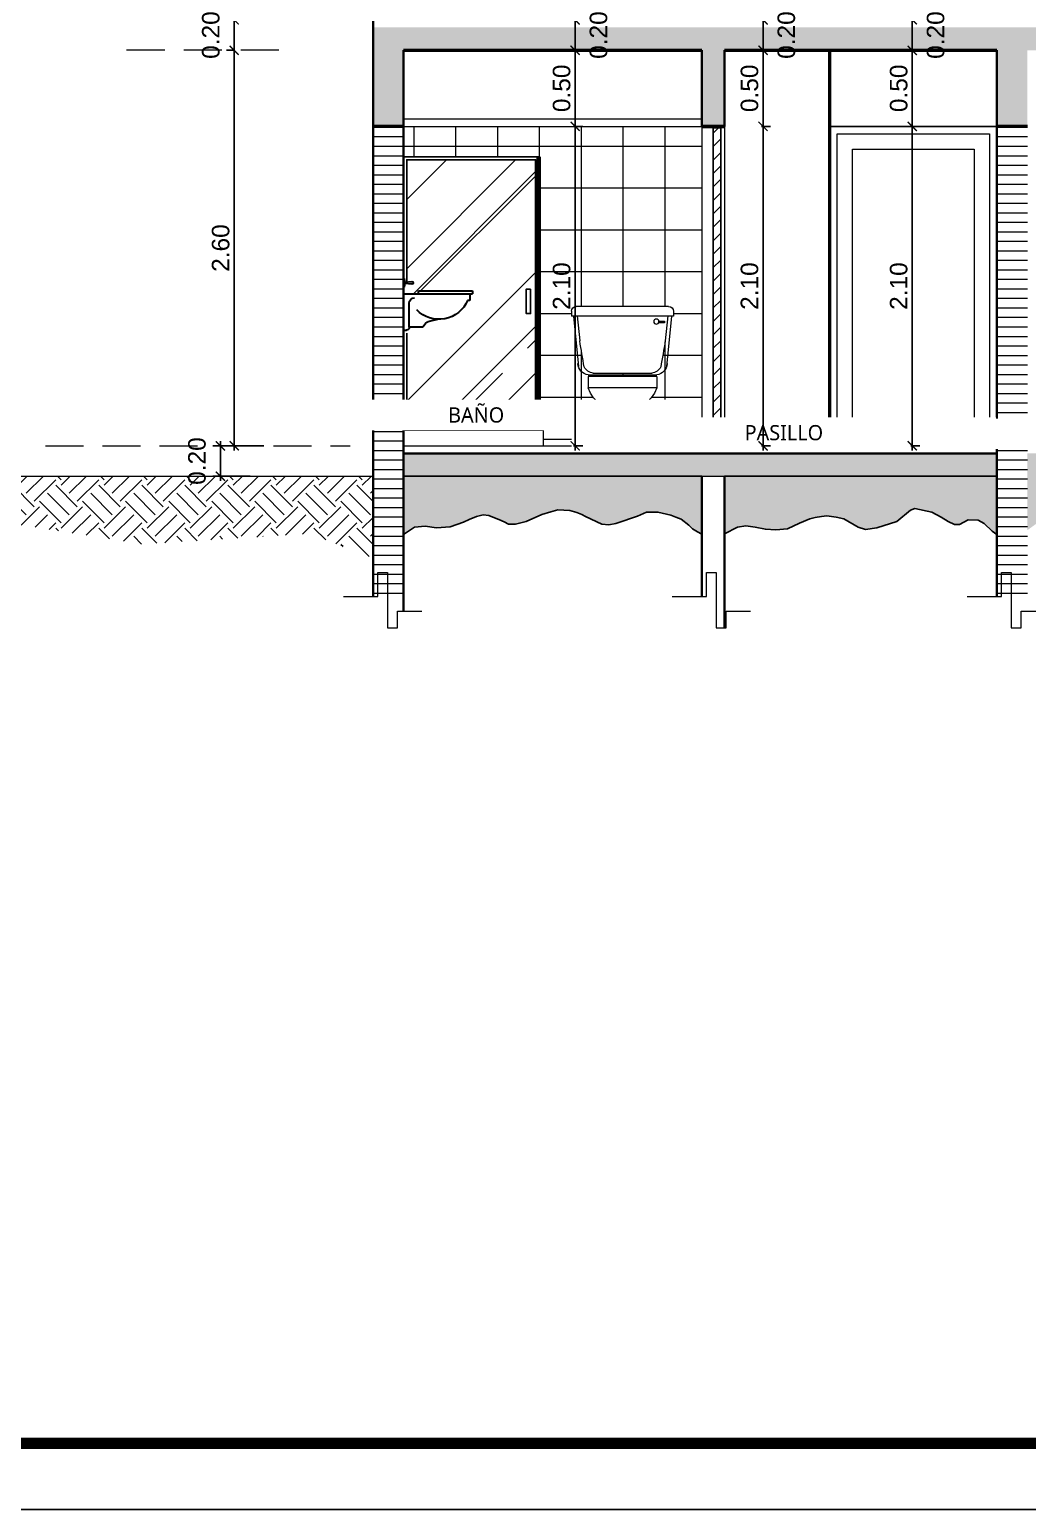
# Model space of a CAD drawing. Header units: feet. Extents: x -417 to 46, y -646 to -218.
# Drawn here: x -96.04 to -89.48, y -616.65 to -606.92 of the extents above; entities that cross this region are included whole.
import ezdxf

# ---------------------------------------------------------------- set-up
doc = ezdxf.new("R2010")
doc.units = ezdxf.units.FT
doc.header["$MEASUREMENT"] = 0
doc.linetypes.add('HIDDEN', pattern=[0.375, 0.25, -0.125])
for name, color, linetype, lineweight in [('A-WALL', 4, 'Continuous', 25), ('DIM-COTAS', 1, 'Continuous', 5), ('FURN', 2, 'Continuous', 30), ('MB', 2, 'Continuous', 20), ('muros', 4, 'Continuous', 50), ('Piso', 8, 'Continuous', 9), ('PUERTA', 8, 'Continuous', 9), ('TXT', 2, 'Continuous', 9), ('VUELOS', 8, 'HIDDEN', 0)]:
    doc.layers.add(name, color=color, linetype=linetype, lineweight=lineweight)
doc.layers.add('CRISTAL', color=7, linetype='Continuous', true_color=0x0061c2)
for name, color, linetype in [('DIM', 10, 'Continuous'), ('MARCO', 7, 'Continuous'), ('RELLENO', 8, 'Continuous')]:
    doc.layers.add(name, color=color, linetype=linetype)
doc.styles.add('ads', font='trebuc.ttf', dxfattribs={"height": 0.14})
doc.styles.get("Standard").update_dxf_attribs({"font": 'arial.ttf', "height": 0.115})
doc.dimstyles.new('KEILY', dxfattribs={"dimtxt": 0.115, "dimasz": 0.06, "dimexe": 0.05, "dimexo": 0.2, "dimgap": 0.03, "dimtad": 1, "dimzin": 1, "dimdsep": 46, "dimtxsty": 'Standard', "dimblk": 'ARCHTICK', "dimcen": 2.5, "dimdle": 0.03, "dimclrd": 256, "dimclre": 256, "dimclrt": 7, "dimadec": 0, "dimazin": 0, "dimtfac": 1, "dimtmove": 2, "dimatfit": 3, "dimfxl": 0.2, "dimfxlon": 1, "dimtolj": 1, "dimtzin": 1, "dimarcsym": 0})

# ---------------------------------------------------------------- blocks, each defined once
blk = doc.blocks.new('A$C61FD6AA4')
at = {"layer": 'RELLENO'}
h = blk.add_hatch(dxfattribs=at)
h.set_pattern_fill('ANSI31', color=256, scale=0.5)
h.set_pattern_definition([(45, (-53.53432, 257.28586), (-0.044194174, 0.044194174), [])])
h.paths.add_polyline_path([(0, 0), (0.05, 0), (0.05, 2.08), (0, 2.08)])
at = {"color": 2}
blk.add_lwpolyline([(0, 0), (0.05, 0), (0.05, 2.08), (0, 2.08)], close=True, dxfattribs=at)
blk = doc.blocks.new('A$C55570C40')
at = {"layer": 'MB', "linetype": 'Continuous'}
for p, q in [((19.4803, 8.6811), (19.4803, 8.6495)), ((19.5119, 8.7127), (20.1186, 8.7127)), ((20.1502, 8.6811), (20.1502, 8.6495)), ((19.4803, 8.6495), (20.1502, 8.6495)), ((19.4929, 8.6495), (19.5253, 8.3188)), ((19.5181, 8.652), (19.5343, 8.4866)), ((19.5777, 8.617), (19.5395, 8.617)), ((19.5395, 8.617), (19.5395, 8.6054)), ((19.5395, 8.6054), (19.5781, 8.6056)), ((20.1124, 8.652), (20.0962, 8.4866)), ((20.1376, 8.6495), (20.1052, 8.3188)), ((20.0102, 8.2754), (19.6203, 8.2754)), ((20.0403, 8.2627), (19.5903, 8.2627)), ((19.5903, 8.2531), (20.0403, 8.2531)), ((19.5903, 8.2531), (19.5903, 8.1772)), ((19.5903, 8.1772), (20.0403, 8.1772)), ((20.0403, 8.2531), (20.0403, 8.1772)), ((19.6699, 7.7968), (19.7253, 8.0374)), ((19.9606, 7.7968), (19.9052, 8.0374)), ((19.9606, 7.7968), (19.6699, 7.7968))]:
    blk.add_line(p, q, dxfattribs=at)
blk.add_circle((19.5927, 8.6137), 0.0167, dxfattribs=at)
for centre, radius, start, end in [((19.5119, 8.6811), 0.0316, 90, 180), ((20.1186, 8.6811), 0.0316, 0, 90), ((29.5165, 10.114), 10.114, 189.25939, 190.24292), ((10.114, 10.114), 10.114, 349.75708, 350.74061), ((19.6008, 8.3406), 0.0786, 182.28768, 262.26796), ((19.6289, 8.3474), 0.0726, 206.09365, 265.23631), ((20.0016, 8.3474), 0.0726, 274.76369, 333.90635), ((20.0297, 8.3406), 0.0786, 277.73204, 357.71232), ((19.8153, 8.2594), 0.2395, 200.06682, 339.93318)]:
    blk.add_arc(centre, radius, start, end, dxfattribs=at)
blk = doc.blocks.new('A$C34696CBE')
at = {"layer": 'FURN', "linetype": 'ByBlock'}
for p, q in [((0.4445, 0.3245), (0.4, 0.3289)), ((0.4, 0.3112), (0.4445, 0.3156)), ((0.4445, 0.3423), (0.4534, 0.3467)), ((0.4445, 0.2978), (0.4445, 0.3423)), ((0.4534, 0.2934), (0.4445, 0.2978)), ((0.4534, 0.3467), (0.4534, 0.2934)), ((0, 0.2667), (0, 0.2489)), ((0.3556, 0.2667), (0, 0.2667)), ((0.4534, 0.2489), (0, 0.2489)), ((0.0178, 0.2489), (0.0178, 0.2045)), ((0.0178, 0.2045), (0.0325, 0.2045)), ((0.3556, 0.2489), (0.3556, 0.2667)), ((0.4534, 0.2489), (0.4534, 0)), ((0.4165, 0.0279), (0.4165, 0.1867)), ((0.2209, 0.0813), (0.2939, 0.0647)), ((0.3052, 0.0578), (0.3276, 0.0279)), ((0.3276, 0.0279), (0.4165, 0.0279)), ((0.452, 0.0102), (0.4342, 0.0102))]:
    blk.add_line(p, q, dxfattribs=at)
for centre, radius, start, end in [((0.4, 0.32), 0.00889, 90, 270), ((0.2209, 0.2869), 0.2057, 203.64102, 315.28389), ((0.3809, 0.1867), 0.0356, 0, 90), ((0.2909, 0.0471), 0.0178, 36.8699, 80.53768), ((0.4342, 0.0279), 0.0178, 180, 270)]:
    blk.add_arc(centre, radius, start, end, dxfattribs=at)
blk = doc.blocks.new('_ArchTick')
at = {"layer": 'DIM-COTAS', "color": 0, "const_width": 0.15}
blk.add_lwpolyline([(-0.5, -0.5), (0.5, 0.5)], dxfattribs=at)
blk = doc.blocks.new('*D3119')
at = {"layer": 'Defpoints', "color": 0, "transparency": 16777216}
for p in [(-94.7861, -609.6551), (-94.3911, -609.6551), (-94.3911, -609.8551)]:
    blk.add_point(p, dxfattribs=at)
at = {"layer": 'DIM', "lineweight": -2, "transparency": 16777216}
for p, q in [((-94.5911, -609.6551), (-94.8361, -609.6551)), ((-94.7861, -609.8851), (-94.7861, -609.6251)), ((-94.5911, -609.8551), (-94.8361, -609.8551))]:
    blk.add_line(p, q, dxfattribs=at)
at = {"layer": 'DIM', "lineweight": -2, "transparency": 16777216, "xscale": 0.06, "yscale": 0.06, "zscale": 0.06}
for p, rotation in [((-94.7861, -609.6551), 90), ((-94.7861, -609.8551), 270)]:
    blk.add_blockref('_ArchTick', p, dxfattribs=dict(at, rotation=rotation))
at = {"layer": 'DIM', "color": 7, "transparency": 16777216, "insert": (-94.9398, -609.7551), "char_height": 0.115, "attachment_point": 5, "rotation": 90}
blk.add_mtext('\\A1;0.20', dxfattribs=at)
blk = doc.blocks.new('*D3120')
at = {"layer": 'Defpoints', "color": 0, "transparency": 16777216}
for p in [(-94.6954, -607.0551), (-94.6954, -607.0551), (-94.3005, -609.6551)]:
    blk.add_point(p, dxfattribs=at)
at = {"layer": 'DIM', "lineweight": -2, "transparency": 16777216}
for p, q in [((-94.6954, -607.0551), (-94.7454, -607.0551)), ((-94.6954, -609.6851), (-94.6954, -607.0251)), ((-94.5005, -609.6551), (-94.7454, -609.6551))]:
    blk.add_line(p, q, dxfattribs=at)
at = {"layer": 'DIM', "lineweight": -2, "transparency": 16777216, "xscale": 0.06, "yscale": 0.06, "zscale": 0.06}
for p, rotation in [((-94.6954, -607.0551), 90), ((-94.6954, -609.6551), 270)]:
    blk.add_blockref('_ArchTick', p, dxfattribs=dict(at, rotation=rotation))
at = {"layer": 'DIM', "color": 7, "transparency": 16777216, "insert": (-94.7841, -608.3551), "char_height": 0.115, "attachment_point": 5, "rotation": 90}
blk.add_mtext('\\A1;2.60', dxfattribs=at)
blk = doc.blocks.new('*D3121')
at = {"layer": 'Defpoints', "color": 0, "transparency": 16777216}
for p in [(-94.6954, -606.8551), (-94.5846, -606.8551), (-94.6954, -607.0551)]:
    blk.add_point(p, dxfattribs=at)
at = {"layer": 'DIM', "lineweight": -2, "transparency": 16777216}
for p, q in [((-94.6954, -606.8551), (-94.7454, -606.8551)), ((-94.6954, -607.0851), (-94.6954, -606.8251)), ((-94.6954, -607.0551), (-94.7454, -607.0551))]:
    blk.add_line(p, q, dxfattribs=at)
at = {"layer": 'DIM', "lineweight": -2, "transparency": 16777216, "xscale": 0.06, "yscale": 0.06, "zscale": 0.06}
for p, rotation in [((-94.6954, -606.8551), 90), ((-94.6954, -607.0551), 270)]:
    blk.add_blockref('_ArchTick', p, dxfattribs=dict(at, rotation=rotation))
at = {"layer": 'DIM', "color": 7, "transparency": 16777216, "insert": (-94.8491, -606.9551), "char_height": 0.115, "attachment_point": 5, "rotation": 90}
blk.add_mtext('\\A1;0.20', dxfattribs=at)
blk = doc.blocks.new('*D3130')
at = {"layer": 'Defpoints', "color": 0, "transparency": 16777216}
for p in [(-92.6647, -607.5551), (-92.4544, -607.5551), (-92.6647, -609.6551)]:
    blk.add_point(p, dxfattribs=at)
at = {"layer": 'DIM', "lineweight": -2, "transparency": 16777216}
for p, q in [((-92.4544, -609.6851), (-92.4544, -607.5251)), ((-92.4647, -607.5551), (-92.4044, -607.5551)), ((-92.4647, -609.6551), (-92.4044, -609.6551))]:
    blk.add_line(p, q, dxfattribs=at)
at = {"layer": 'DIM', "lineweight": -2, "transparency": 16777216, "xscale": 0.06, "yscale": 0.06, "zscale": 0.06}
for p, rotation in [((-92.4544, -607.5551), 90), ((-92.4544, -609.6551), 270)]:
    blk.add_blockref('_ArchTick', p, dxfattribs=dict(at, rotation=rotation))
at = {"layer": 'DIM', "color": 7, "transparency": 16777216, "insert": (-92.5431, -608.6051), "char_height": 0.115, "attachment_point": 5, "rotation": 90}
blk.add_mtext('\\A1;2.10', dxfattribs=at)
blk = doc.blocks.new('*D3131')
at = {"layer": 'Defpoints', "color": 0, "transparency": 16777216}
for p in [(-92.4544, -607.0551), (-92.4501, -607.0551), (-92.6647, -607.5551)]:
    blk.add_point(p, dxfattribs=at)
at = {"layer": 'DIM', "lineweight": -2, "transparency": 16777216}
for p, q in [((-92.4544, -607.0551), (-92.5044, -607.0551)), ((-92.4544, -607.5851), (-92.4544, -607.0251)), ((-92.4647, -607.5551), (-92.4044, -607.5551))]:
    blk.add_line(p, q, dxfattribs=at)
at = {"layer": 'DIM', "lineweight": -2, "transparency": 16777216, "xscale": 0.06, "yscale": 0.06, "zscale": 0.06}
for p, rotation in [((-92.4544, -607.0551), 90), ((-92.4544, -607.5551), 270)]:
    blk.add_blockref('_ArchTick', p, dxfattribs=dict(at, rotation=rotation))
at = {"layer": 'DIM', "color": 7, "transparency": 16777216, "insert": (-92.5431, -607.3051), "char_height": 0.115, "attachment_point": 5, "rotation": 90}
blk.add_mtext('\\A1;0.50', dxfattribs=at)
blk = doc.blocks.new('*D3132')
at = {"layer": 'Defpoints', "color": 0, "transparency": 16777216}
for p in [(-92.4561, -606.8551), (-92.4544, -606.8551), (-92.4501, -607.0551)]:
    blk.add_point(p, dxfattribs=at)
at = {"layer": 'DIM', "lineweight": -2, "transparency": 16777216}
for p, q in [((-92.4544, -607.0851), (-92.4544, -606.8251)), ((-92.4544, -606.8551), (-92.4044, -606.8551)), ((-92.4544, -607.0551), (-92.5044, -607.0551))]:
    blk.add_line(p, q, dxfattribs=at)
at = {"layer": 'DIM', "lineweight": -2, "transparency": 16777216, "xscale": 0.06, "yscale": 0.06, "zscale": 0.06}
for p, rotation in [((-92.4544, -606.8551), 90), ((-92.4544, -607.0551), 270)]:
    blk.add_blockref('_ArchTick', p, dxfattribs=dict(at, rotation=rotation))
at = {"layer": 'DIM', "color": 7, "transparency": 16777216, "insert": (-92.3007, -606.9551), "char_height": 0.115, "attachment_point": 5, "rotation": 90}
blk.add_mtext('\\A1;0.20', dxfattribs=at)
blk = doc.blocks.new('*D3038')
at = {"layer": 'Defpoints', "color": 0, "transparency": 16777216}
for p in [(-91.4298, -607.5551), (-91.2195, -607.5551), (-91.4298, -609.6551)]:
    blk.add_point(p, dxfattribs=at)
at = {"layer": 'DIM', "lineweight": -2, "transparency": 16777216}
for p, q in [((-91.2195, -609.6851), (-91.2195, -607.5251)), ((-91.2298, -607.5551), (-91.1695, -607.5551)), ((-91.2298, -609.6551), (-91.1695, -609.6551))]:
    blk.add_line(p, q, dxfattribs=at)
at = {"layer": 'DIM', "lineweight": -2, "transparency": 16777216, "xscale": 0.06, "yscale": 0.06, "zscale": 0.06}
for p, rotation in [((-91.2195, -607.5551), 90), ((-91.2195, -609.6551), 270)]:
    blk.add_blockref('_ArchTick', p, dxfattribs=dict(at, rotation=rotation))
at = {"layer": 'DIM', "color": 7, "transparency": 16777216, "insert": (-91.3082, -608.6051), "char_height": 0.115, "attachment_point": 5, "rotation": 90}
blk.add_mtext('\\A1;2.10', dxfattribs=at)
blk = doc.blocks.new('*D3039')
at = {"layer": 'Defpoints', "color": 0, "transparency": 16777216}
for p in [(-91.2195, -607.0551), (-91.2151, -607.0551), (-91.4298, -607.5551)]:
    blk.add_point(p, dxfattribs=at)
at = {"layer": 'DIM', "lineweight": -2, "transparency": 16777216}
for p, q in [((-91.2195, -607.0551), (-91.2695, -607.0551)), ((-91.2195, -607.5851), (-91.2195, -607.0251)), ((-91.2298, -607.5551), (-91.1695, -607.5551))]:
    blk.add_line(p, q, dxfattribs=at)
at = {"layer": 'DIM', "lineweight": -2, "transparency": 16777216, "xscale": 0.06, "yscale": 0.06, "zscale": 0.06}
for p, rotation in [((-91.2195, -607.0551), 90), ((-91.2195, -607.5551), 270)]:
    blk.add_blockref('_ArchTick', p, dxfattribs=dict(at, rotation=rotation))
at = {"layer": 'DIM', "color": 7, "transparency": 16777216, "insert": (-91.3082, -607.3051), "char_height": 0.115, "attachment_point": 5, "rotation": 90}
blk.add_mtext('\\A1;0.50', dxfattribs=at)
blk = doc.blocks.new('*D3040')
at = {"layer": 'Defpoints', "color": 0, "transparency": 16777216}
for p in [(-91.2212, -606.8551), (-91.2195, -606.8551), (-91.2151, -607.0551)]:
    blk.add_point(p, dxfattribs=at)
at = {"layer": 'DIM', "lineweight": -2, "transparency": 16777216}
for p, q in [((-91.2195, -607.0851), (-91.2195, -606.8251)), ((-91.2195, -606.8551), (-91.1695, -606.8551)), ((-91.2195, -607.0551), (-91.2695, -607.0551))]:
    blk.add_line(p, q, dxfattribs=at)
at = {"layer": 'DIM', "lineweight": -2, "transparency": 16777216, "xscale": 0.06, "yscale": 0.06, "zscale": 0.06}
for p, rotation in [((-91.2195, -606.8551), 90), ((-91.2195, -607.0551), 270)]:
    blk.add_blockref('_ArchTick', p, dxfattribs=dict(at, rotation=rotation))
at = {"layer": 'DIM', "color": 7, "transparency": 16777216, "insert": (-91.0658, -606.9551), "char_height": 0.115, "attachment_point": 5, "rotation": 90}
blk.add_mtext('\\A1;0.20', dxfattribs=at)
blk = doc.blocks.new('*D2910')
at = {"layer": 'Defpoints', "color": 0, "transparency": 16777216}
for p in [(-90.449, -607.5551), (-90.2388, -607.5551), (-90.449, -609.6551)]:
    blk.add_point(p, dxfattribs=at)
at = {"layer": 'DIM', "lineweight": -2, "transparency": 16777216}
for p, q in [((-90.2388, -609.6851), (-90.2388, -607.5251)), ((-90.249, -607.5551), (-90.1888, -607.5551)), ((-90.249, -609.6551), (-90.1888, -609.6551))]:
    blk.add_line(p, q, dxfattribs=at)
at = {"layer": 'DIM', "lineweight": -2, "transparency": 16777216, "xscale": 0.06, "yscale": 0.06, "zscale": 0.06}
for p, rotation in [((-90.2388, -607.5551), 90), ((-90.2388, -609.6551), 270)]:
    blk.add_blockref('_ArchTick', p, dxfattribs=dict(at, rotation=rotation))
at = {"layer": 'DIM', "color": 7, "transparency": 16777216, "insert": (-90.3275, -608.6051), "char_height": 0.115, "attachment_point": 5, "rotation": 90}
blk.add_mtext('\\A1;2.10', dxfattribs=at)
blk = doc.blocks.new('*D2911')
at = {"layer": 'Defpoints', "color": 0, "transparency": 16777216}
for p in [(-90.2388, -607.0551), (-90.2344, -607.0551), (-90.449, -607.5551)]:
    blk.add_point(p, dxfattribs=at)
at = {"layer": 'DIM', "lineweight": -2, "transparency": 16777216}
for p, q in [((-90.2388, -607.0551), (-90.2888, -607.0551)), ((-90.2388, -607.5851), (-90.2388, -607.0251)), ((-90.249, -607.5551), (-90.1888, -607.5551))]:
    blk.add_line(p, q, dxfattribs=at)
at = {"layer": 'DIM', "lineweight": -2, "transparency": 16777216, "xscale": 0.06, "yscale": 0.06, "zscale": 0.06}
for p, rotation in [((-90.2388, -607.0551), 90), ((-90.2388, -607.5551), 270)]:
    blk.add_blockref('_ArchTick', p, dxfattribs=dict(at, rotation=rotation))
at = {"layer": 'DIM', "color": 7, "transparency": 16777216, "insert": (-90.3275, -607.3051), "char_height": 0.115, "attachment_point": 5, "rotation": 90}
blk.add_mtext('\\A1;0.50', dxfattribs=at)
blk = doc.blocks.new('*D2912')
at = {"layer": 'Defpoints', "color": 0, "transparency": 16777216}
for p in [(-90.2405, -606.8551), (-90.2388, -606.8551), (-90.2344, -607.0551)]:
    blk.add_point(p, dxfattribs=at)
at = {"layer": 'DIM', "lineweight": -2, "transparency": 16777216}
for p, q in [((-90.2388, -607.0851), (-90.2388, -606.8251)), ((-90.2388, -606.8551), (-90.1888, -606.8551)), ((-90.2388, -607.0551), (-90.2888, -607.0551))]:
    blk.add_line(p, q, dxfattribs=at)
at = {"layer": 'DIM', "lineweight": -2, "transparency": 16777216, "xscale": 0.06, "yscale": 0.06, "zscale": 0.06}
for p, rotation in [((-90.2388, -606.8551), 90), ((-90.2388, -607.0551), 270)]:
    blk.add_blockref('_ArchTick', p, dxfattribs=dict(at, rotation=rotation))
at = {"layer": 'DIM', "color": 7, "transparency": 16777216, "insert": (-90.085, -606.9551), "char_height": 0.115, "attachment_point": 5, "rotation": 90}
blk.add_mtext('\\A1;0.20', dxfattribs=at)
blk = doc.blocks.new('*D3110')
at = {"layer": 'Defpoints', "color": 0, "transparency": 16777216}
for p in [(-98.7949, -597.8551), (-94.7454, -597.8551), (-98.5395, -609.8551)]:
    blk.add_point(p, dxfattribs=at)
at = {"layer": 'DIM', "lineweight": -2, "transparency": 16777216}
for p, q in [((-98.5949, -597.8551), (-98.8449, -597.8551)), ((-98.7949, -609.8851), (-98.7949, -597.8251)), ((-98.7395, -609.8551), (-98.8449, -609.8551))]:
    blk.add_line(p, q, dxfattribs=at)
at = {"layer": 'DIM', "lineweight": -2, "transparency": 16777216, "xscale": 0.06, "yscale": 0.06, "zscale": 0.06}
for p, rotation in [((-98.7949, -597.8551), 90), ((-98.7949, -609.8551), 270)]:
    blk.add_blockref('_ArchTick', p, dxfattribs=dict(at, rotation=rotation))
at = {"layer": 'DIM', "color": 7, "transparency": 16777216, "insert": (-98.8836, -603.8551), "char_height": 0.115, "attachment_point": 5, "rotation": 90}
blk.add_mtext('\\A1;12.00', dxfattribs=at)
blk = doc.blocks.new('*D3111')
at = {"layer": 'Defpoints', "color": 0, "transparency": 16777216}
for p in [(-94.3911, -609.6551), (-70.9778, -609.6551), (-71.3727, -609.8551)]:
    blk.add_point(p, dxfattribs=at)
at = {"layer": 'DIM', "lineweight": -2, "transparency": 16777216}
for p, q in [((-71.1778, -609.6551), (-70.9278, -609.6551)), ((-70.9778, -609.8851), (-70.9778, -609.6251)), ((-71.1727, -609.8551), (-70.9278, -609.8551))]:
    blk.add_line(p, q, dxfattribs=at)
at = {"layer": 'DIM', "lineweight": -2, "transparency": 16777216, "xscale": 0.06, "yscale": 0.06, "zscale": 0.06}
for p, rotation in [((-70.9778, -609.6551), 90), ((-70.9778, -609.8551), 270)]:
    blk.add_blockref('_ArchTick', p, dxfattribs=dict(at, rotation=rotation))
at = {"layer": 'DIM', "color": 7, "transparency": 16777216, "insert": (-70.7066, -609.7551), "char_height": 0.115, "attachment_point": 5, "rotation": 90}
blk.add_mtext('\\A1;0.20', dxfattribs=at)

msp = doc.modelspace()

# ---------------------------------------------------------------- hatches: boundary and pattern name
h = msp.add_hatch()
h.set_pattern_fill('AR-RROOF', color=8, scale=0.7, angle=45)
h.set_pattern_definition([(45, (23.91135, -594.21036), (0.5939697, 1.583919), [10.5, -1.4, 3.5, -0.7]), (45, (24.3222, -593.30455), (-1.153291, 0.163342), [2.1, -0.231, 4.2, -0.525]), (45, (23.7381, -593.54214), (2.2422356, 2.9055018), [5.6, -0.98, 2.8, -0.7])])
h.paths.add_polyline_path([(-92.7147, -607.7751), (-93.5619, -607.7751), (-93.5619, -608.5784), (-93.5303, -608.5753, -1.104988), (-93.5286, -608.5929), (-93.5619, -608.5895), (-93.5619, -608.6551), (-93.4841, -608.6551), (-93.4841, -608.6373), (-93.1285, -608.6373), (-93.1285, -608.6551), (-93.1463, -608.6551), (-93.1463, -608.6995), (-93.161, -608.6995, -0.297918), (-93.3494, -608.8227), (-93.4244, -608.8398, 0.162643), (-93.4337, -608.8462), (-93.4561, -608.8761), (-93.545, -608.8761, -0.400262), (-93.5619, -608.8938), (-93.5619, -609.5351), (-92.7147, -609.5351)])
h.paths.add_polyline_path([(-92.7756, -608.6244), (-92.7478, -608.6244), (-92.7478, -608.7863), (-92.7756, -608.7863)], flags=16)
at = {"layer": 'Piso'}
h = msp.add_hatch(dxfattribs=at)
h.set_pattern_fill('AR-CONC', color=256, scale=0.02)
h.set_pattern_definition([(50, (23.91135, -594.21036), (0.14345204, -0.01255043), [0.015, -0.165]), (355, (23.91135, -594.21036), (-0.02775027, 0.15043843), [0.012, -0.132]), (100.45144, (23.9233, -594.2114), (0.11570177, 0.137888), [0.01274804, -0.14022842]), (46.1842, (23.91135, -594.17036), (0.21344827, -0.03310386), [0.0225, -0.2475]), (96.63564, (23.92913, -594.17312), (0.1869324, 0.19482372), [0.01912207, -0.21034275]), (351.18416, (23.91135, -594.17036), (0.1869324, 0.1948237), [0.018, -0.198]), (21, (23.93135, -594.18036), (0.11938141, -0.08052378), [0.015, -0.165]), (326, (23.93135, -594.18036), (0.04866307, 0.14503), [0.012, -0.132]), (71.45144, (23.9413, -594.18707), (0.16804448, 0.06450623), [0.01274804, -0.14022842]), (37.5, (23.911347, -594.210356), (0.00243197, 0.06657877), [0, -0.1304, 0, -0.134, 0, -0.1325]), (7.5, (23.91135, -594.21036), (0.052613907, 0.078882342), [0, -0.0764, 0, -0.1274, 0, -0.0505]), (327.5, (23.866747, -594.210356), (0.106764487, -0.004510974), [0, -0.05, 0, -0.156, 0, -0.207]), (317.5, (23.84675, -594.21036), (0.116637234, 0.020021), [0, -0.065, 0, -0.1036, 0, -0.147])])
h.paths.add_polyline_path([(-93.7819, -607.5551), (-93.7819, -606.9051), (-71.9819, -606.9051), (-71.9819, -607.5551), (-72.1819, -607.5551), (-72.1819, -607.0551), (-74.1419, -607.0551), (-74.1419, -607.5551), (-74.2919, -607.5551), (-74.2919, -607.0551), (-76.0819, -607.0551), (-76.0819, -607.5551), (-76.2819, -607.5551), (-76.2819, -607.0551), (-77.8819, -607.0551), (-77.8819, -607.5551), (-78.0819, -607.5551), (-78.0819, -607.0551), (-82.7819, -607.0551), (-82.7819, -607.5551), (-82.9819, -607.5551), (-82.9819, -607.0551), (-87.6819, -607.0551), (-87.6819, -607.5551), (-87.8819, -607.5551), (-87.8819, -607.0551), (-89.4819, -607.0551), (-89.4819, -607.5551), (-89.6819, -607.5551), (-89.6819, -607.0551), (-91.4719, -607.0551), (-91.4719, -607.5551), (-91.6219, -607.5551), (-91.6219, -607.0551), (-93.5819, -607.0551), (-93.5819, -607.5551)])
h = msp.add_hatch(dxfattribs=at)
h.set_pattern_fill('ANSI31', color=256, scale=0.5, angle=135)
h.set_pattern_definition([(180, (23.911347, -599.810356), (-7e-18, -0.0625), [])])
h.paths.add_polyline_path([(-93.5819, -607.5551), (-93.7819, -607.5551), (-93.7819, -610.6303), (-93.5819, -610.6303)])
h = msp.add_hatch(dxfattribs=at)
h.set_pattern_fill('NET', color=256, scale=2.2)
h.set_pattern_definition([(0, (23.91135, -594.21036), (0, 0.275), []), (90, (23.91135, -594.21036), (-0.275, 2e-17), [])])
h.paths.add_polyline_path([(-91.6219, -607.5551), (-93.5819, -607.5551), (-93.5819, -607.7551), (-92.6947, -607.7551), (-92.6947, -609.5551), (-92.6647, -609.5551), (-92.6647, -609.6551), (-92.2889, -609.6551), (-92.2335, -609.4144, -0.21195), (-92.3685, -609.2746), (-92.3685, -609.1988), (-91.9291, -609.1899, 0.33416), (-91.8536, -609.1331), (-91.8508, -609.1046, -0.439443), (-91.9291, -609.1899), (-91.9185, -609.1988), (-91.9185, -609.2746, -0.21195), (-92.0535, -609.4144), (-91.9981, -609.6551), (-91.6219, -609.6551)])
h.paths.add_polyline_path([(-91.8401, -608.7391, -0.414214), (-91.8085, -608.7707), (-91.8085, -608.8024), (-91.8466, -608.8024), (-91.8625, -608.9652, -0.004291), (-91.8919, -609.1364, -0.254508), (-91.9485, -609.1765), (-92.3384, -609.1765, -0.254508), (-92.395, -609.1364, -0.004291), (-92.4244, -608.9652), (-92.4404, -608.8024), (-92.4785, -608.8024), (-92.4785, -608.7707, -0.414214), (-92.4469, -608.7391)], flags=16)
h.paths.add_polyline_path([(-91.9046, -608.8348), (-91.8677, -608.8348), (-91.8677, -608.8465), (-91.9064, -608.8463, -0.773685), (-91.9376, -608.8382, -0.904069)], flags=0)
h = msp.add_hatch(dxfattribs=at)
h.set_pattern_fill('ANSI31', color=256, scale=0.5, angle=135)
h.set_pattern_definition([(180, (28.011347, -599.810356), (-7e-18, -0.0625), [])])
h.paths.add_polyline_path([(-89.4819, -607.5551), (-89.6819, -607.5551), (-89.6819, -610.6543), (-89.4819, -610.6543)])
h = msp.add_hatch(dxfattribs=at)
h.set_pattern_fill('AR-SAND', color=256, scale=0.02, angle=135)
h.set_pattern_definition([(172.5, (23.911347, -594.210356), (-0.0263585425, -0.028140264), [0, -0.0304, 0, -0.034, 0, -0.0325]), (142.5, (23.911347, -594.210356), (-0.064939595, -0.01488275), [0, -0.0164, 0, -0.0274, 0, -0.0105]), (102.5, (23.928742, -594.22775), (-0.044120648, 0.043960585), [0, -0.01, 0, -0.036, 0, -0.047]), (92.5, (23.92874, -594.22775), (-0.054925257, 0.030100843), [0, -0.005, 0, -0.0236, 0, -0.027])])
h.paths.add_polyline_path([(-89.6819, -609.8551), (-89.6819, -609.7051), (-93.5819, -609.7051), (-93.5819, -609.8551)])
h.paths.add_polyline_path([(-87.8819, -609.8551), (-87.8819, -609.7051), (-89.4819, -609.7051), (-89.4819, -609.8551)])
h.paths.add_polyline_path([(-82.9819, -609.8551), (-82.9819, -609.7051), (-87.6819, -609.7051), (-87.6819, -609.8551)])
h.paths.add_polyline_path([(-78.0819, -609.8551), (-78.0819, -609.7051), (-82.7819, -609.7051), (-82.7819, -609.8551)])
h.paths.add_polyline_path([(-74.2919, -609.8551), (-74.2919, -609.7051), (-77.8819, -609.7051), (-77.8819, -609.8551)])
h.paths.add_polyline_path([(-74.1419, -609.7051), (-74.1419, -609.8551), (-72.1819, -609.8551), (-72.1819, -609.7051)])
at = {"layer": 'RELLENO'}
h = msp.add_hatch(dxfattribs=at)
h.set_pattern_fill('EARTH', color=256, scale=0.8, angle=45)
h.set_pattern_definition([(45, (79.91793, -375.26044), (3e-17, 0.28284271), [0.2, -0.2]), (45, (79.8649, -375.2074), (3e-17, 0.28284271), [0.2, -0.2]), (45, (79.81186, -375.15437), (3e-17, 0.28284271), [0.2, -0.2]), (135, (79.81186, -375.11902), (-0.28284271, 6e-17), [0.2, -0.2]), (135, (79.8649, -375.06599), (-0.28284271, 6e-17), [0.2, -0.2]), (135, (79.91793, -375.01295), (-0.28284271, 6e-17), [0.2, -0.2])])
h.paths.add_polyline_path([(-93.7821, -609.8558), (-93.7821, -610.3927), (-94.2024, -610.2328), (-95.2992, -610.3013), (-96.316, -610.1415), (-96.6131, -610.1072), (-97.2415, -610.1643), (-97.7099, -610.0958), (-98.2583, -609.8558)])
h = msp.add_hatch(dxfattribs=at)
h.set_pattern_fill('EARTH', color=256, scale=0.8, angle=45)
h.set_pattern_definition([(45, (23.91135, -594.21036), (0, 0.2828427), [0.2, -0.2]), (45, (23.85831, -594.15732), (0, 0.2828427), [0.2, -0.2]), (45, (23.80528, -594.1043), (0, 0.2828427), [0.2, -0.2]), (135, (23.80528, -594.06894), (-0.2828427, 3e-17), [0.2, -0.2]), (135, (23.85831, -594.0159), (-0.2828427, 3e-17), [0.2, -0.2]), (135, (23.91135, -593.96287), (-0.2828427, 3e-17), [0.2, -0.2])])
h.paths.add_polyline_path([(-93.5819, -609.8551), (-93.5819, -610.238), (-93.511, -610.1892), (-93.4399, -610.183), (-93.365, -610.1946), (-93.2753, -610.1884), (-93.1873, -610.1568), (-93.1502, -610.1398), (-93.103, -610.1189), (-93.059, -610.1081), (-93.0227, -610.1128), (-92.9949, -610.1243), (-92.9563, -610.1398), (-92.9215, -610.1537), (-92.8921, -610.1691), (-92.8473, -610.1699), (-92.828, -610.1653), (-92.7763, -610.1529), (-92.6739, -610.1073), (-92.6152, -610.088), (-92.5688, -610.0764), (-92.4892, -610.0803), (-92.4444, -610.0934), (-92.4104, -610.1073), (-92.3865, -610.1189), (-92.2799, -610.1704), (-92.2332, -610.1736), (-92.1869, -610.1651), (-92.1413, -610.1505), (-92.0833, -610.1296), (-92.0447, -610.1165), (-91.9865, -610.091), (-91.9108, -610.091), (-91.8258, -610.1103), (-91.7933, -610.1235), (-91.7586, -610.1381), (-91.7076, -610.176), (-91.6828, -610.2007), (-91.6504, -610.2207), (-91.6219, -610.2354), (-91.6219, -609.8551)])
h.paths.add_polyline_path([(-91.4719, -609.8551), (-91.4719, -610.2332), (-91.387, -610.1906), (-91.3324, -610.1819), (-91.2715, -610.1906), (-91.2044, -610.203), (-91.1361, -610.2079), (-91.0591, -610.2005), (-90.9808, -610.1632), (-90.9113, -610.1347), (-90.8765, -610.1272), (-90.8342, -610.1198), (-90.7995, -610.1148), (-90.7398, -610.1235), (-90.6874, -610.1359), (-90.5942, -610.1893), (-90.547, -610.2042), (-90.4712, -610.193), (-90.3395, -610.152), (-90.2513, -610.0775), (-90.2222, -610.0663), (-90.1092, -610.0912), (-90.0496, -610.1234), (-90.0024, -610.152), (-89.9601, -610.1719), (-89.9291, -610.1719), (-89.8719, -610.1421), (-89.8049, -610.1445), (-89.7663, -610.1656), (-89.7142, -610.2153), (-89.6819, -610.2377), (-89.6819, -609.8551)])
h.paths.add_polyline_path([(-89.4819, -609.8551), (-89.4819, -610.2089), (-89.3304, -610.1014), (-89.2149, -610.1154), (-89.1073, -610.1432), (-89.0256, -610.1253), (-88.9579, -610.1014), (-88.8862, -610.0736), (-88.8245, -610.0437), (-88.7667, -610.0298), (-88.7169, -610.0357), (-88.6472, -610.0656), (-88.5715, -610.0935), (-88.5058, -610.1213), (-88.4341, -610.1472), (-88.3405, -610.1193), (-88.2369, -610.0775), (-88.1652, -610.0517), (-88.0995, -610.0576), (-88.0397, -610.0915), (-87.9879, -610.1174), (-87.8819, -610.185), (-87.8819, -609.8551)])
h.paths.add_polyline_path([(-87.6819, -609.8551), (-87.6819, -610.1898), (-87.4912, -610.09), (-87.3951, -610.072), (-87.2411, -610.088), (-87.147, -610.102), (-87.045, -610.104), (-86.9209, -610.08), (-86.8429, -610.044), (-86.7468, -610.008), (-86.6548, -609.982), (-86.5507, -609.976), (-86.4627, -610), (-86.3126, -610.056), (-86.2346, -610.086), (-86.1566, -610.1), (-86.1326, -610.1043), (-86.0017, -610.0738), (-85.8596, -610.0298), (-85.7196, -610.0438), (-85.5375, -610.0758), (-85.3834, -610.0918), (-85.2866, -610.1019), (-85.1333, -610.0498), (-85.0473, -610.0078), (-85.0013, -609.9958), (-84.8023, -610.0119), (-84.5822, -610.1019), (-84.4782, -610.1339), (-84.3121, -610.1359), (-84.122, -610.0399), (-84.046, -610.0199), (-83.96, -610.0079), (-83.8819, -610.0059), (-83.7899, -610.0419), (-83.6718, -610.0779), (-83.6218, -610.1059), (-83.5381, -610.1527), (-83.3457, -610.0999), (-83.2276, -610.0799), (-83.1456, -610.1019), (-82.9819, -610.1779), (-82.9819, -609.8551)])
h.paths.add_polyline_path([(-78.0819, -609.8551), (-78.0819, -610.1898), (-78.2727, -610.09), (-78.3687, -610.072), (-78.5228, -610.088), (-78.6168, -610.102), (-78.7189, -610.104), (-78.8429, -610.08), (-78.921, -610.044), (-79.017, -610.008), (-79.109, -609.982), (-79.2131, -609.976), (-79.3011, -610), (-79.4512, -610.056), (-79.5292, -610.086), (-79.6073, -610.1), (-79.6313, -610.1043), (-79.7621, -610.0738), (-79.9042, -610.0298), (-80.0443, -610.0438), (-80.2263, -610.0758), (-80.3804, -610.0918), (-80.4772, -610.1019), (-80.6305, -610.0498), (-80.7166, -610.0078), (-80.7626, -609.9958), (-80.9615, -610.0119), (-81.1816, -610.1019), (-81.2856, -610.1339), (-81.4517, -610.1359), (-81.6418, -610.0399), (-81.7178, -610.0199), (-81.8039, -610.0079), (-81.8819, -610.0059), (-81.974, -610.0419), (-82.092, -610.0779), (-82.142, -610.1059), (-82.2257, -610.1527), (-82.4181, -610.0999), (-82.5362, -610.0799), (-82.6182, -610.1019), (-82.7819, -610.1779), (-82.7819, -609.8551)])
h.paths.add_polyline_path([(-76.2819, -609.8551), (-76.2819, -610.2089), (-76.4334, -610.1014), (-76.549, -610.1154), (-76.6565, -610.1432), (-76.7382, -610.1253), (-76.8059, -610.1014), (-76.8776, -610.0736), (-76.9394, -610.0437), (-76.9971, -610.0298), (-77.0469, -610.0357), (-77.1166, -610.0656), (-77.1923, -610.0935), (-77.258, -610.1213), (-77.3297, -610.1472), (-77.4234, -610.1193), (-77.5269, -610.0775), (-77.5986, -610.0517), (-77.6644, -610.0576), (-77.7241, -610.0915), (-77.7759, -610.1174), (-77.8819, -610.185), (-77.8819, -609.8551)])
h.paths.add_polyline_path([(-74.2919, -609.8551), (-74.2919, -610.2332), (-74.3768, -610.1906), (-74.4315, -610.1819), (-74.4923, -610.1906), (-74.5594, -610.203), (-74.6277, -610.2079), (-74.7047, -610.2005), (-74.783, -610.1632), (-74.8526, -610.1347), (-74.8874, -610.1272), (-74.9296, -610.1198), (-74.9644, -610.1148), (-75.024, -610.1235), (-75.0765, -610.1359), (-75.1696, -610.1893), (-75.2168, -610.2042), (-75.2926, -610.193), (-75.4243, -610.152), (-75.5125, -610.0775), (-75.5416, -610.0663), (-75.6546, -610.0912), (-75.7143, -610.1234), (-75.7615, -610.152), (-75.8037, -610.1719), (-75.8348, -610.1719), (-75.8919, -610.1421), (-75.959, -610.1445), (-75.9975, -610.1656), (-76.0497, -610.2153), (-76.0819, -610.2377), (-76.0819, -609.8551)])
h.paths.add_polyline_path([(-72.1819, -609.8551), (-72.1819, -610.238), (-72.2529, -610.1892), (-72.3239, -610.183), (-72.3989, -610.1946), (-72.4885, -610.1884), (-72.5766, -610.1568), (-72.6137, -610.1398), (-72.6608, -610.1189), (-72.7048, -610.1081), (-72.7411, -610.1128), (-72.769, -610.1243), (-72.8076, -610.1398), (-72.8423, -610.1537), (-72.8717, -610.1691), (-72.9165, -610.1699), (-72.9358, -610.1653), (-72.9875, -610.1529), (-73.0899, -610.1073), (-73.1487, -610.088), (-73.195, -610.0764), (-73.2746, -610.0803), (-73.3194, -610.0934), (-73.3534, -610.1073), (-73.3774, -610.1189), (-73.4839, -610.1704), (-73.5306, -610.1736), (-73.577, -610.1651), (-73.6225, -610.1505), (-73.6805, -610.1296), (-73.7191, -610.1165), (-73.7774, -610.091), (-73.8531, -610.091), (-73.9381, -610.1103), (-73.9705, -610.1235), (-74.0053, -610.1381), (-74.0563, -610.176), (-74.081, -610.2007), (-74.1134, -610.2207), (-74.1419, -610.2354), (-74.1419, -609.8551)])

# ---------------------------------------------------------------- linework, layer by layer
for p, q in [((-93.5819, -607.0551), (-91.6219, -607.0551)), ((-91.4719, -607.0551), (-89.6819, -607.0551)), ((-90.7819, -607.5551), (-89.6819, -607.5551))]:
    msp.add_line(p, q)
at = {"color": 8}
msp.add_line((-92.6947, -607.7551), (-93.5819, -607.7551), dxfattribs=at)
msp.add_lwpolyline([(-93.5619, -608.5727), (-93.5619, -607.7751), (-92.7147, -607.7751), (-92.7147, -609.5351), (-93.5619, -609.5351), (-93.5619, -608.9153)], dxfattribs=at)
msp.add_lwpolyline([(-92.7478, -608.6244), (-92.7756, -608.6244), (-92.7756, -608.7863), (-92.7478, -608.7863)], close=True)
for points in [[(-93.5819, -609.8551), (-93.5819, -610.238), (-93.511, -610.1892), (-93.4399, -610.183), (-93.365, -610.1946), (-93.2753, -610.1884), (-93.1873, -610.1568), (-93.1502, -610.1398), (-93.103, -610.1189), (-93.059, -610.1081), (-93.0227, -610.1128), (-92.9949, -610.1243), (-92.9563, -610.1398), (-92.9215, -610.1537), (-92.8921, -610.1691), (-92.8473, -610.1699), (-92.828, -610.1653), (-92.7763, -610.1529), (-92.6739, -610.1073), (-92.6152, -610.088), (-92.5688, -610.0764), (-92.4892, -610.0803), (-92.4444, -610.0934), (-92.4104, -610.1073), (-92.3865, -610.1189), (-92.2799, -610.1704), (-92.2332, -610.1736), (-92.1869, -610.1651), (-92.1413, -610.1505), (-92.0833, -610.1296), (-92.0447, -610.1165), (-91.9865, -610.091), (-91.9108, -610.091), (-91.8258, -610.1103), (-91.7933, -610.1235), (-91.7586, -610.1381), (-91.7076, -610.176), (-91.6828, -610.2007), (-91.6504, -610.2207), (-91.6219, -610.2354), (-91.6219, -609.8551), (-93.5819, -609.8551)], [(-91.4719, -609.8551), (-91.4719, -610.2332), (-91.387, -610.1906), (-91.3324, -610.1819), (-91.2715, -610.1906), (-91.2044, -610.203), (-91.1361, -610.2079), (-91.0591, -610.2005), (-90.9808, -610.1632), (-90.9113, -610.1347), (-90.8765, -610.1272), (-90.8342, -610.1198), (-90.7995, -610.1148), (-90.7398, -610.1235), (-90.6874, -610.1359), (-90.5942, -610.1893), (-90.547, -610.2042), (-90.4712, -610.193), (-90.3395, -610.152), (-90.2513, -610.0775), (-90.2222, -610.0663), (-90.1092, -610.0912), (-90.0496, -610.1234), (-90.0024, -610.152), (-89.9601, -610.1719), (-89.9291, -610.1719), (-89.8719, -610.1421), (-89.8049, -610.1445), (-89.7663, -610.1656), (-89.7142, -610.2153), (-89.6819, -610.2377), (-89.6819, -609.8551), (-91.4719, -609.8551)]]:
    msp.add_lwpolyline(points)
at = {"layer": 'A-WALL', "lineweight": 35}
for p, q in [((-93.7819, -604.1251), (-93.7819, -607.0551)), ((-93.7819, -606.9251), (-93.7819, -610.6452)), ((-93.5819, -609.7051), (-89.6819, -609.7051))]:
    msp.add_line(p, q, dxfattribs=at)
at = {"layer": 'A-WALL', "lineweight": 35, "extrusion": (2.36659e-12, -8.94772e-16, -1)}
for p, q in [((-93.5819, -607.0551), (-93.5819, -610.7413)), ((-91.6219, -607.5551), (-91.6219, -607.0551)), ((-91.4719, -607.0551), (-91.4719, -607.5551)), ((-89.6819, -610.6452), (-89.6819, -607.0551)), ((-91.6219, -610.6452), (-91.6219, -609.8551)), ((-91.4719, -609.8551), (-91.4719, -610.8516))]:
    msp.add_line(p, q, dxfattribs=at)
at = {"layer": 'CRISTAL', "const_width": 0.03}
msp.add_lwpolyline([(-92.6947, -609.5551), (-92.6947, -607.7551)], dxfattribs=at)
at = {"layer": 'MARCO'}
msp.add_lwpolyline([(-112.2526, -574.6461), (-47.7526, -574.6461), (-47.7526, -616.6461), (-112.2526, -616.6461)], close=True, dxfattribs=at)
at = {"layer": 'MARCO', "const_width": 0.075}
msp.add_lwpolyline([(-54.925, -575.0801), (-111.8185, -575.0801), (-111.8185, -616.2121), (-54.925, -616.2121)], close=True, dxfattribs=at)
at = {"layer": 'MB'}
for p, q in [((-91.4719, -607.5551), (-91.4719, -609.6551)), ((-90.7819, -607.5551), (-90.7819, -609.6551)), ((-90.7819, -607.5551), (-89.6819, -607.5551)), ((-92.6647, -609.5551), (-93.5819, -609.5551)), ((-92.6647, -609.5551), (-92.6647, -609.6551)), ((-93.5819, -609.6551), (-89.6819, -609.6551)), ((-93.5819, -609.7051), (-91.6219, -609.7051)), ((-91.4719, -609.7051), (-89.6819, -609.7051)), ((-99.0616, -609.8551), (-93.7819, -609.8551)), ((-93.5819, -609.8551), (-89.6819, -609.8551))]:
    msp.add_line(p, q, dxfattribs=at)
for points in [[(-93.977, -610.6452), (-93.7518, -610.6452), (-93.7518, -610.4869), (-93.6885, -610.4869), (-93.6885, -610.8516), (-93.6223, -610.8516), (-93.6223, -610.7413), (-93.4628, -610.7413)], [(-91.817, -610.6452), (-91.5918, -610.6452), (-91.5918, -610.4869), (-91.5285, -610.4869), (-91.5285, -610.8516), (-91.4623, -610.8516), (-91.4623, -610.7413), (-91.3028, -610.7413)], [(-89.877, -610.6452), (-89.6518, -610.6452), (-89.6518, -610.4869), (-89.5885, -610.4869), (-89.5885, -610.8516), (-89.5223, -610.8516), (-89.5223, -610.7413), (-89.3628, -610.7413)]]:
    msp.add_lwpolyline(points, dxfattribs=at)
at = {"layer": 'muros'}
for p, q in [((-93.5819, -607.0551), (-91.6219, -607.0551)), ((-93.5819, -607.0551), (-91.6219, -607.0551)), ((-93.5819, -607.0551), (-91.6219, -607.0551)), ((-91.4719, -607.0551), (-89.6819, -607.0551)), ((-91.4719, -607.0551), (-89.6819, -607.0551)), ((-91.4719, -607.0551), (-89.6819, -607.0551)), ((-90.7819, -607.0551), (-90.7819, -609.6551)), ((-93.5819, -607.5551), (-93.7819, -607.5551)), ((-91.4719, -607.5551), (-91.6219, -607.5551)), ((-91.6219, -607.5551), (-91.4719, -607.5551)), ((-89.4819, -607.5551), (-89.6819, -607.5551))]:
    msp.add_line(p, q, dxfattribs=at)
at = {"layer": 'Piso'}
for p, q in [((-93.5819, -607.5051), (-91.6219, -607.5051)), ((-93.5819, -607.5551), (-91.6219, -607.5551)), ((-91.6219, -607.5551), (-91.6219, -609.6551))]:
    msp.add_line(p, q, dxfattribs=at)
at = {"layer": 'PUERTA'}
msp.add_lwpolyline([(-90.7819, -607.5551), (-89.6819, -607.5551), (-89.6819, -609.6551), (-90.7819, -609.6551)], close=True, dxfattribs=at)
at = {"layer": 'PUERTA', "color": 7}
for points in [[(-90.7319, -607.6051), (-89.7319, -607.6051), (-89.7319, -609.6051), (-90.7319, -609.6051)], [(-90.6319, -607.7051), (-89.8319, -607.7051), (-89.8319, -609.5051), (-90.6319, -609.5051)]]:
    msp.add_lwpolyline(points, close=True, dxfattribs=at)
at = {"layer": 'VUELOS'}
for p, q in [((-94.4023, -607.0551), (-95.4688, -607.0551)), ((-95.9367, -609.6551), (-93.9337, -609.6551))]:
    msp.add_line(p, q, dxfattribs=at)

# ---------------------------------------------------------------- block references
msp.add_blockref('A$C61FD6AA4', (-91.5469, -609.6451))
at = {"xscale": -1}
for name, p in [('A$C34696CBE', (-93.1285, -608.904)), ('A$C55570C40', (-72.3282, -617.4519))]:
    msp.add_blockref(name, p, dxfattribs=at)

# ---------------------------------------------------------------- dimensions: what is measured, and where the dimension line sits
at = {"layer": 'DIM'}
for base, p1, p2, picture, middle in [((-98.7949, -597.8551), (-98.5395, -609.8551), (-94.7454, -597.8551), '*D3110', (-98.8836, -603.8551)), ((-94.6954, -606.8551), (-94.6954, -607.0551), (-94.5846, -606.8551), '*D3121', (-94.8491, -606.9551)), ((-92.4544, -606.8551), (-92.4501, -607.0551), (-92.4561, -606.8551), '*D3132', (-92.3007, -606.9551)), ((-91.2195, -606.8551), (-91.2151, -607.0551), (-91.2212, -606.8551), '*D3040', (-91.0658, -606.9551)), ((-90.2388, -606.8551), (-90.2344, -607.0551), (-90.2405, -606.8551), '*D2912', (-90.085, -606.9551)), ((-92.4544, -607.0551), (-92.6647, -607.5551), (-92.4501, -607.0551), '*D3131', (-92.5431, -607.3051)), ((-91.2195, -607.0551), (-91.4298, -607.5551), (-91.2151, -607.0551), '*D3039', (-91.3082, -607.3051)), ((-90.2388, -607.0551), (-90.449, -607.5551), (-90.2344, -607.0551), '*D2911', (-90.3275, -607.3051)), ((-94.7861, -609.6551), (-94.3911, -609.8551), (-94.3911, -609.6551), '*D3119', (-94.9398, -609.7551))]:
    dim = msp.add_linear_dim(base=base, p1=p1, p2=p2, angle=90, dimstyle='KEILY', dxfattribs=at)
    dim.commit()
    dim.dimension.update_dxf_attribs({"geometry": picture, "text_midpoint": middle})

# ---------------------------------------------------------------- next in the draw order: texts
at = {"layer": 'TXT', "insert": (-93.1051, -609.4021), "char_height": 0.1, "width": 2.688, "attachment_point": 2, "style": 'ads', "bg_fill": 2}
msp.add_mtext('BAÑO', dxfattribs=at)

# ---------------------------------------------------------------- next in the draw order: texts
at = {"layer": 'TXT', "insert": (-91.0826, -609.5185), "char_height": 0.1, "width": 2.688, "attachment_point": 2, "style": 'ads', "bg_fill": 2}
msp.add_mtext('PASILLO', dxfattribs=at)

# ---------------------------------------------------------------- next in the draw order: dimensions: what is measured, and where the dimension line sits
at = {"layer": 'DIM'}
dim = msp.add_linear_dim(base=(-94.6954, -607.0551), p1=(-94.3005, -609.6551), p2=(-94.6954, -607.0551), angle=90, dimstyle='KEILY', dxfattribs=at)
dim.commit()
dim.dimension.update_dxf_attribs({"geometry": '*D3120', "text_midpoint": (-94.7841, -608.3551)})

# ---------------------------------------------------------------- next in the draw order: texts
at = {"layer": 'TXT', "insert": (-88.7406, -609.5259), "char_height": 0.1, "width": 2.688, "attachment_point": 2, "style": 'ads', "bg_fill": 2}
msp.add_mtext('PASILLO', dxfattribs=at)

# ---------------------------------------------------------------- next in the draw order: dimensions: what is measured, and where the dimension line sits
at = {"layer": 'DIM'}
for base, p1, p2, picture, middle in [((-92.4544, -607.5551), (-92.6647, -609.6551), (-92.6647, -607.5551), '*D3130', (-92.5431, -608.6051)), ((-91.2195, -607.5551), (-91.4298, -609.6551), (-91.4298, -607.5551), '*D3038', (-91.3082, -608.6051)), ((-90.2388, -607.5551), (-90.449, -609.6551), (-90.449, -607.5551), '*D2910', (-90.3275, -608.6051))]:
    dim = msp.add_linear_dim(base=base, p1=p1, p2=p2, angle=90, dimstyle='KEILY', dxfattribs=at)
    dim.commit()
    dim.dimension.update_dxf_attribs({"geometry": picture, "text_midpoint": middle})

# ---------------------------------------------------------------- next in the draw order: dimensions: what is measured, and where the dimension line sits
dim = msp.add_linear_dim(base=(-70.9778, -609.6551), p1=(-71.3727, -609.8551), p2=(-94.3911, -609.6551), angle=90, dimstyle='KEILY', dxfattribs=at)
dim.commit()
dim.dimension.update_dxf_attribs({"geometry": '*D3111', "text_midpoint": (-70.7066, -609.7551)})

doc.saveas('drawing.dxf')
